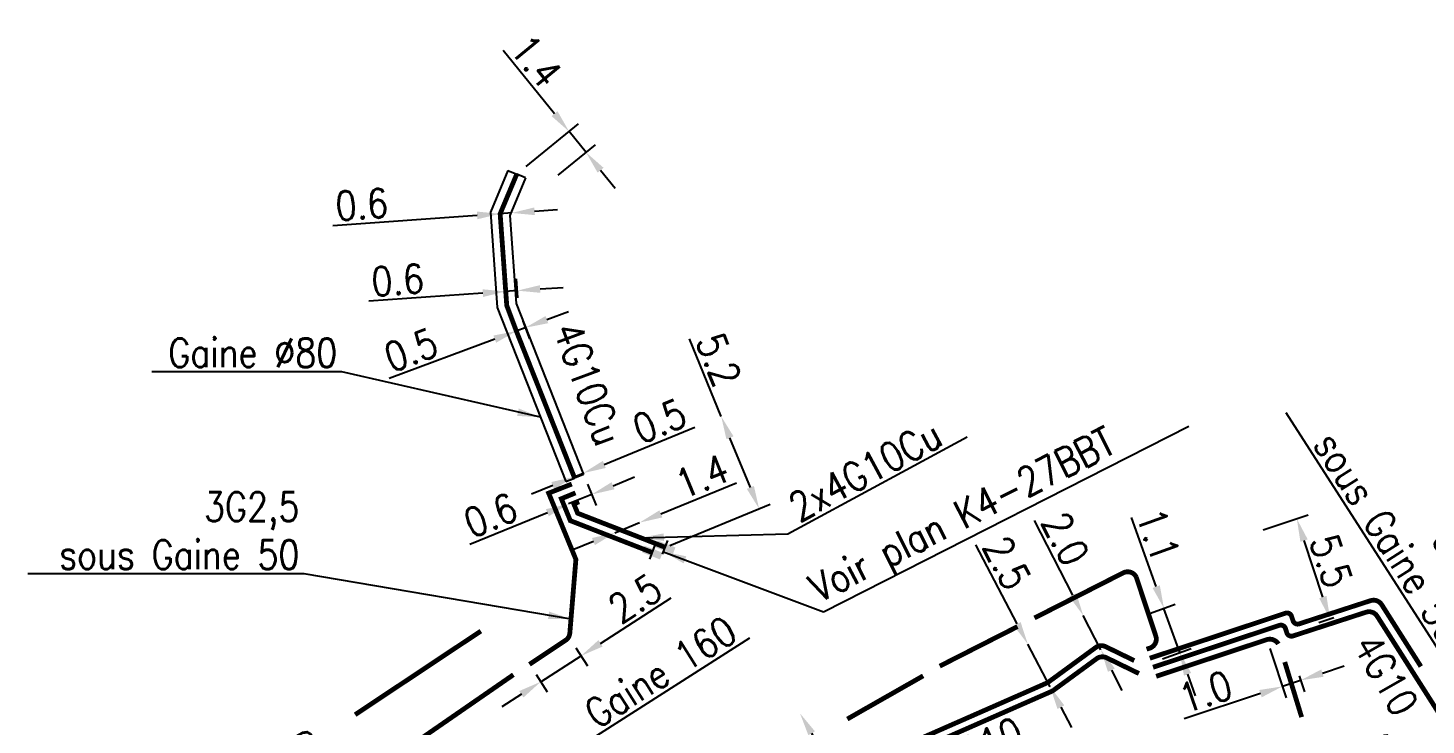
# Model space of a CAD drawing. Header units: millimetres. Extents: x 146415 to 147000, y 142979 to 144000.
# Drawn here: x 146748.5 to 146821.4, y 143067.2 to 143103.5 of the extents above; entities that cross this region are included whole.
import ezdxf
from ezdxf.enums import TextEntityAlignment as Align

# ---------------------------------------------------------------- set-up
doc = ezdxf.new("R2010")
doc.units = ezdxf.units.MM
doc.header["$PDMODE"] = 34
doc.linetypes.add('E_ST_CU', pattern=[2000, 1000, 1000])
doc.layers.get('0').update_dxf_attribs({"linetype": 'CONTINUOUS'})
doc.layers.get('Defpoints').update_dxf_attribs({"linetype": 'CONTINUOUS'})
for name, color, linetype in [('E_100', 3, 'CONTINUOUS'), ('E_300', 7, 'CONTINUOUS'), ('E_400', 7, 'CONTINUOUS')]:
    doc.layers.add(name, color=color, linetype=linetype)
doc.styles.get("Standard").update_dxf_attribs({"font": 'romans.shx', "width": 0.85})
doc.dimstyles.get("Standard").update_dxf_attribs({"dimtxt": 1.5, "dimasz": 1.2, "dimexe": 0.625, "dimexo": 0.625, "dimgap": 0.25, "dimtad": 1, "dimdec": 1, "dimzin": 0, "dimdsep": 46, "dimtxsty": 'Standard', "dimcen": -0.5, "dimadec": 0, "dimazin": 0, "dimtfac": 1, "dimtdec": 1, "dimtmove": 0, "dimatfit": 3, "dimfxl": 0, "dimtolj": 1, "dimtzin": 0, "dimarcsym": 0})

# ---------------------------------------------------------------- blocks, each defined once
blk = doc.blocks.new('*D46')
at = {"layer": 'Defpoints', "color": 0, "linetype": 'Continuous', "transparency": 16777216}
for p in [(146822.681, 143066.814), (146823.355, 143067.244), (146823.355, 143067.244)]:
    blk.add_point(p, dxfattribs=at)
at = {"layer": 'E_100', "color": 0, "linetype": 'Continuous', "lineweight": -2, "transparency": 16777216}
for p, q in [((146824.367, 143067.89), (146825.378, 143068.536)), ((146823.355, 143067.244), (146822.681, 143066.814)), ((146821.67, 143066.168), (146817.986, 143063.814))]:
    blk.add_line(p, q, dxfattribs=at)
at = {"layer": 'E_100', "color": 0, "linetype": 'Continuous', "transparency": 16777216}
for points in [[(146824.259, 143068.059), (146824.474, 143067.722), (146823.355, 143067.244)], [(146821.562, 143066.336), (146821.777, 143065.999), (146822.681, 143066.814)]]:
    blk.add_solid(points, dxfattribs=at)
at = {"layer": 'E_100', "color": 0, "linetype": 'Continuous', "transparency": 16777216, "insert": (146818.784, 143065.511), "char_height": 1.5, "attachment_point": 5, "rotation": 32.57066}
blk.add_mtext('\\A1;0.8', dxfattribs=at)
blk = doc.blocks.new('*D47')
at = {"layer": 'Defpoints', "color": 0, "linetype": 'Continuous', "transparency": 16777216}
for p in [(146814.632, 143077.962), (146812.289, 143077.184), (146817.152, 143073.004)]:
    blk.add_point(p, dxfattribs=at)
at = {"layer": 'E_100', "color": 0, "linetype": 'Continuous', "lineweight": -2, "transparency": 16777216}
for p, q in [((146812.882, 143077.381), (146815.225, 143078.159)), ((146815.987, 143073.881), (146815.01, 143076.823)), ((146816.559, 143072.807), (146815.773, 143072.546))]:
    blk.add_line(p, q, dxfattribs=at)
at = {"layer": 'E_100', "color": 0, "linetype": 'Continuous', "transparency": 16777216}
for points in [[(146815.2, 143076.886), (146814.82, 143076.76), (146814.632, 143077.962)], [(146816.177, 143073.944), (146815.798, 143073.818), (146816.366, 143072.743)]]:
    blk.add_solid(points, dxfattribs=at)
at = {"layer": 'E_100', "color": 0, "linetype": 'Continuous', "transparency": 16777216, "insert": (146816.415, 143075.767), "char_height": 1.5, "attachment_point": 5, "rotation": 288.37328}
blk.add_mtext('\\A1;5.5', dxfattribs=at)
blk = doc.blocks.new('*D48')
at = {"layer": 'Defpoints', "color": 0, "linetype": 'Continuous', "transparency": 16777216}
for p in [(146803.508, 143072.918), (146803.508, 143072.918), (146804.421, 143071.14)]:
    blk.add_point(p, dxfattribs=at)
at = {"layer": 'E_100', "color": 0, "linetype": 'Continuous', "lineweight": -2, "transparency": 16777216}
for p, q in [((146802.96, 143073.985), (146800.963, 143077.873)), ((146804.421, 143071.14), (146803.508, 143072.918)), ((146804.97, 143070.073), (146805.518, 143069.006))]:
    blk.add_line(p, q, dxfattribs=at)
at = {"layer": 'E_100', "color": 0, "linetype": 'Continuous', "transparency": 16777216}
for points in [[(146803.138, 143074.076), (146802.782, 143073.894), (146803.508, 143072.918)], [(146805.148, 143070.164), (146804.792, 143069.982), (146804.421, 143071.14)]]:
    blk.add_solid(points, dxfattribs=at)
at = {"layer": 'E_100', "color": 0, "linetype": 'Continuous', "transparency": 16777216, "insert": (146802.577, 143076.92), "char_height": 1.5, "attachment_point": 5, "rotation": 297.19018}
blk.add_mtext('\\A1;2.0', dxfattribs=at)
blk = doc.blocks.new('*D49')
at = {"layer": 'Defpoints', "color": 0, "linetype": 'Continuous', "transparency": 16777216}
for p in [(146800.62, 143071.422), (146800.62, 143071.422), (146801.781, 143069.208)]:
    blk.add_point(p, dxfattribs=at)
at = {"layer": 'E_100', "color": 0, "linetype": 'Continuous', "lineweight": -2, "transparency": 16777216}
for p, q in [((146800.063, 143072.485), (146797.905, 143076.601)), ((146801.781, 143069.208), (146800.62, 143071.422)), ((146802.338, 143068.145), (146802.896, 143067.082))]:
    blk.add_line(p, q, dxfattribs=at)
at = {"layer": 'E_100', "color": 0, "linetype": 'Continuous', "transparency": 16777216}
for points in [[(146800.24, 143072.577), (146799.886, 143072.392), (146800.62, 143071.422)], [(146802.516, 143068.238), (146802.161, 143068.052), (146801.781, 143069.208)]]:
    blk.add_solid(points, dxfattribs=at)
at = {"layer": 'E_100', "color": 0, "linetype": 'Continuous', "transparency": 16777216, "insert": (146799.527, 143075.661), "char_height": 1.5, "attachment_point": 5, "rotation": 297.66902}
blk.add_mtext('\\A1;2.5', dxfattribs=at)
blk = doc.blocks.new('*D51')
at = {"layer": 'Defpoints', "color": 0, "linetype": 'Continuous', "transparency": 16777216}
for p in [(146788.746, 143067.819), (146788.746, 143067.819), (146790.765, 143064.366)]:
    blk.add_point(p, dxfattribs=at)
at = {"layer": 'E_100', "color": 0, "linetype": 'Continuous', "lineweight": -2, "transparency": 16777216}
for p, q in [((146789.352, 143066.783), (146790.159, 143065.402)), ((146790.765, 143064.366), (146793.068, 143060.428))]:
    blk.add_line(p, q, dxfattribs=at)
at = {"layer": 'E_100', "color": 0, "linetype": 'Continuous', "transparency": 16777216}
for points in [[(146789.524, 143066.884), (146789.179, 143066.682), (146788.746, 143067.819)], [(146790.332, 143065.503), (146789.987, 143065.301), (146790.765, 143064.366)]]:
    blk.add_solid(points, dxfattribs=at)
at = {"layer": 'E_100', "color": 0, "linetype": 'Continuous', "transparency": 16777216, "insert": (146793.131, 143062.302), "char_height": 1.5, "attachment_point": 5, "rotation": 300.3205}
blk.add_mtext('\\A1;4.0', dxfattribs=at)
blk = doc.blocks.new('*D54')
at = {"layer": 'Defpoints', "color": 0, "linetype": 'Continuous', "transparency": 16777216}
for p in [(146813.027, 143071.799), (146814.553, 143070.368), (146814.828, 143069.541)]:
    blk.add_point(p, dxfattribs=at)
at = {"layer": 'E_100', "color": 0, "linetype": 'Continuous', "lineweight": -2, "transparency": 16777216}
for p, q in [((146813.224, 143071.206), (146814.078, 143068.633)), ((146814.75, 143069.775), (146815.025, 143068.948)), ((146815.967, 143069.919), (146817.105, 143070.297)), ((146814.828, 143069.541), (146813.881, 143069.227)), ((146812.742, 143068.848), (146808.767, 143067.528))]:
    blk.add_line(p, q, dxfattribs=at)
at = {"layer": 'E_100', "color": 0, "linetype": 'Continuous', "transparency": 16777216}
for points in [[(146815.904, 143070.109), (146816.03, 143069.729), (146814.828, 143069.541)], [(146812.679, 143069.038), (146812.805, 143068.658), (146813.881, 143069.227)]]:
    blk.add_solid(points, dxfattribs=at)
at = {"layer": 'E_100', "color": 0, "linetype": 'Continuous', "transparency": 16777216, "insert": (146809.87, 143068.948), "char_height": 1.5, "attachment_point": 5, "rotation": 18.37328}
blk.add_mtext('\\A1;1.0', dxfattribs=at)
blk = doc.blocks.new('*D57')
at = {"layer": 'Defpoints', "color": 0, "linetype": 'Continuous', "transparency": 16777216}
for p in [(146764.804, 143061.835), (146764.987, 143061.597), (146764.987, 143061.597)]:
    blk.add_point(p, dxfattribs=at)
at = {"layer": 'E_100', "color": 0, "linetype": 'Continuous', "lineweight": -2, "transparency": 16777216}
for p, q in [((146764.073, 143062.786), (146761.4, 143066.259)), ((146764.987, 143061.597), (146764.804, 143061.835)), ((146765.719, 143060.646), (146766.451, 143059.695))]:
    blk.add_line(p, q, dxfattribs=at)
at = {"layer": 'E_100', "color": 0, "linetype": 'Continuous', "transparency": 16777216}
for points in [[(146764.231, 143062.908), (146763.914, 143062.664), (146764.804, 143061.835)], [(146765.878, 143060.768), (146765.561, 143060.524), (146764.987, 143061.597)]]:
    blk.add_solid(points, dxfattribs=at)
at = {"layer": 'E_100', "color": 0, "linetype": 'Continuous', "transparency": 16777216, "insert": (146763.159, 143065.612), "char_height": 1.5, "attachment_point": 5, "rotation": 307.57867}
blk.add_mtext('\\A1;0.3', dxfattribs=at)
blk = doc.blocks.new('*D71')
at = {"layer": 'Defpoints', "color": 0, "linetype": 'Continuous', "transparency": 16777216}
for p in [(146807.71, 143073.294), (146806.229, 143072.764), (146807.054, 143070.457)]:
    blk.add_point(p, dxfattribs=at)
at = {"layer": 'E_100', "color": 0, "linetype": 'Continuous', "lineweight": -2, "transparency": 16777216}
for p, q in [((146807.306, 143074.424), (146806.017, 143078.025)), ((146806.817, 143072.974), (146808.298, 143073.504)), ((146808.535, 143070.987), (146807.71, 143073.294)), ((146807.642, 143070.668), (146809.124, 143071.198)), ((146808.939, 143069.857), (146809.343, 143068.728))]:
    blk.add_line(p, q, dxfattribs=at)
at = {"layer": 'E_100', "color": 0, "linetype": 'Continuous', "transparency": 16777216}
for points in [[(146807.494, 143074.491), (146807.117, 143074.356), (146807.71, 143073.294)], [(146809.128, 143069.925), (146808.751, 143069.79), (146808.535, 143070.987)]]:
    blk.add_solid(points, dxfattribs=at)
at = {"layer": 'E_100', "color": 0, "linetype": 'Continuous', "transparency": 16777216, "insert": (146807.401, 143077.126), "char_height": 1.5, "attachment_point": 5, "rotation": 289.68395}
blk.add_mtext('\\A1;1.1', dxfattribs=at)
blk = doc.blocks.new('*D73')
at = {"layer": 'Defpoints', "color": 0, "linetype": 'Continuous', "transparency": 16777216}
for p in [(146776.732, 143071.766), (146774.651, 143070.374), (146775.235, 143069.466)]:
    blk.add_point(p, dxfattribs=at)
at = {"layer": 'E_100', "color": 0, "linetype": 'Continuous', "lineweight": -2, "transparency": 16777216}
for p, q in [((146778.35, 143071.469), (146782.026, 143073.834)), ((146777.071, 143071.24), (146777.679, 143070.294)), ((146775.235, 143069.466), (146777.341, 143070.82)), ((146774.989, 143069.849), (146775.573, 143068.94)), ((146774.226, 143068.817), (146773.217, 143068.168))]:
    blk.add_line(p, q, dxfattribs=at)
at = {"layer": 'E_100', "color": 0, "linetype": 'Continuous', "transparency": 16777216}
for points in [[(146778.242, 143071.637), (146778.458, 143071.301), (146777.341, 143070.82)], [(146774.118, 143068.985), (146774.334, 143068.649), (146775.235, 143069.466)]]:
    blk.add_solid(points, dxfattribs=at)
at = {"layer": 'E_100', "color": 0, "linetype": 'Continuous', "transparency": 16777216, "insert": (146780.152, 143073.817), "char_height": 1.5, "attachment_point": 5, "rotation": 32.74971}
blk.add_mtext('\\A1;2.5', dxfattribs=at)
blk = doc.blocks.new('*D75')
at = {"layer": 'Defpoints', "color": 0, "linetype": 'Continuous', "transparency": 16777216}
for p in [(146777.597, 143097.057), (146773.988, 143095.924), (146775.658, 143095.479)]:
    blk.add_point(p, dxfattribs=at)
at = {"layer": 'E_100', "color": 0, "linetype": 'Continuous', "lineweight": -2, "transparency": 16777216}
for p, q in [((146775.955, 143099.074), (146773.272, 143102.369)), ((146774.472, 143096.319), (146777.198, 143098.538)), ((146777.597, 143097.057), (146776.713, 143098.143)), ((146776.143, 143095.874), (146778.082, 143097.452)), ((146778.355, 143096.127), (146779.112, 143095.196))]:
    blk.add_line(p, q, dxfattribs=at)
at = {"layer": 'E_100', "color": 0, "linetype": 'Continuous', "transparency": 16777216}
for points in [[(146776.11, 143099.2), (146775.8, 143098.947), (146776.713, 143098.143)], [(146778.51, 143096.253), (146778.199, 143096.001), (146777.597, 143097.057)]]:
    blk.add_solid(points, dxfattribs=at)
at = {"layer": 'E_100', "color": 0, "linetype": 'Continuous', "transparency": 16777216, "insert": (146775.01, 143101.818), "char_height": 1.5, "attachment_point": 5, "rotation": 309.15154}
blk.add_mtext('\\A1;1.4', dxfattribs=at)
blk = doc.blocks.new('*D76')
at = {"layer": 'Defpoints', "color": 0, "linetype": 'Continuous', "transparency": 16777216}
for p in [(146773.121, 143093.857), (146773.719, 143093.9), (146773.719, 143093.9)]:
    blk.add_point(p, dxfattribs=at)
at = {"layer": 'E_100', "color": 0, "linetype": 'Continuous', "lineweight": -2, "transparency": 16777216}
for p, q in [((146771.924, 143093.771), (146764.401, 143093.23)), ((146773.719, 143093.9), (146773.121, 143093.857)), ((146774.916, 143093.987), (146776.113, 143094.073))]:
    blk.add_line(p, q, dxfattribs=at)
at = {"layer": 'E_100', "color": 0, "linetype": 'Continuous', "transparency": 16777216}
for points in [[(146771.91, 143093.971), (146771.938, 143093.572), (146773.121, 143093.857)], [(146774.902, 143094.186), (146774.931, 143093.787), (146773.719, 143093.9)]]:
    blk.add_solid(points, dxfattribs=at)
at = {"layer": 'E_100', "color": 0, "linetype": 'Continuous', "transparency": 16777216, "insert": (146765.911, 143094.342), "char_height": 1.5, "attachment_point": 5, "rotation": 4.11255}
blk.add_mtext('\\A1;0.6', dxfattribs=at)
blk = doc.blocks.new('*D77')
at = {"layer": 'Defpoints', "color": 0, "linetype": 'Continuous', "transparency": 16777216}
for p in [(146774.011, 143089.851), (146773.465, 143089.077), (146774.082, 143088.853)]:
    blk.add_point(p, dxfattribs=at)
at = {"layer": 'E_100', "color": 0, "linetype": 'Continuous', "lineweight": -2, "transparency": 16777216}
for p, q in [((146773.42, 143089.7), (146773.367, 143090.431)), ((146774.038, 143089.477), (146773.966, 143090.474)), ((146772.215, 143089.722), (146766.272, 143089.294)), ((146774.011, 143089.851), (146773.412, 143089.808)), ((146775.208, 143089.937), (146776.404, 143090.023))]:
    blk.add_line(p, q, dxfattribs=at)
at = {"layer": 'E_100', "color": 0, "linetype": 'Continuous', "transparency": 16777216}
for points in [[(146775.193, 143090.136), (146775.222, 143089.737), (146774.011, 143089.851)], [(146772.201, 143089.921), (146772.23, 143089.522), (146773.412, 143089.808)]]:
    blk.add_solid(points, dxfattribs=at)
at = {"layer": 'E_100', "color": 0, "linetype": 'Continuous', "transparency": 16777216, "insert": (146767.782, 143090.406), "char_height": 1.5, "attachment_point": 5, "rotation": 4.11255}
blk.add_mtext('\\A1;0.6', dxfattribs=at)
blk = doc.blocks.new('*D78')
at = {"layer": 'Defpoints', "color": 0, "linetype": 'Continuous', "transparency": 16777216}
for p in [(146773.465, 143089.077), (146774.082, 143088.853), (146774.432, 143087.919)]:
    blk.add_point(p, dxfattribs=at)
at = {"layer": 'E_100', "color": 0, "linetype": 'Continuous', "lineweight": -2, "transparency": 16777216}
for p, q in [((146775.556, 143088.34), (146776.68, 143088.761)), ((146773.684, 143088.492), (146774.183, 143087.159)), ((146774.432, 143087.919), (146773.964, 143087.744)), ((146774.302, 143088.268), (146774.651, 143087.334)), ((146772.84, 143087.323), (146767.344, 143085.265))]:
    blk.add_line(p, q, dxfattribs=at)
at = {"layer": 'E_100', "color": 0, "linetype": 'Continuous', "transparency": 16777216}
for points in [[(146775.486, 143088.527), (146775.626, 143088.153), (146774.432, 143087.919)], [(146772.77, 143087.511), (146772.91, 143087.136), (146773.964, 143087.744)]]:
    blk.add_solid(points, dxfattribs=at)
at = {"layer": 'E_100', "color": 0, "linetype": 'Continuous', "transparency": 16777216, "insert": (146768.478, 143086.758), "char_height": 1.5, "attachment_point": 5, "rotation": 20.52688}
blk.add_mtext('\\A1;0.5', dxfattribs=at)
blk = doc.blocks.new('*D79')
at = {"layer": 'Defpoints', "color": 0, "linetype": 'Continuous', "transparency": 16777216}
for p in [(146776.975, 143080.148), (146777.438, 143080.338), (146777.438, 143080.338)]:
    blk.add_point(p, dxfattribs=at)
at = {"layer": 'E_100', "color": 0, "linetype": 'Continuous', "lineweight": -2, "transparency": 16777216}
for p, q in [((146778.548, 143080.794), (146783.271, 143082.733)), ((146776.975, 143080.148), (146777.438, 143080.338)), ((146775.865, 143079.692), (146774.755, 143079.237))]:
    blk.add_line(p, q, dxfattribs=at)
at = {"layer": 'E_100', "color": 0, "linetype": 'Continuous', "transparency": 16777216}
for points in [[(146778.472, 143080.979), (146778.624, 143080.609), (146777.438, 143080.338)], [(146775.789, 143079.877), (146775.941, 143079.507), (146776.975, 143080.148)]]:
    blk.add_solid(points, dxfattribs=at)
at = {"layer": 'E_100', "color": 0, "linetype": 'Continuous', "transparency": 16777216, "insert": (146781.424, 143083.055), "char_height": 1.5, "attachment_point": 5, "rotation": 22.31843}
blk.add_mtext('\\A1;0.5', dxfattribs=at)
blk = doc.blocks.new('*D80')
at = {"layer": 'Defpoints', "color": 0, "linetype": 'Continuous', "transparency": 16777216}
for p in [(146780.387, 143077.762), (146780.387, 143077.762), (146779.092, 143077.231)]:
    blk.add_point(p, dxfattribs=at)
at = {"layer": 'E_100', "color": 0, "linetype": 'Continuous', "lineweight": -2, "transparency": 16777216}
for p, q in [((146781.498, 143078.217), (146785.43, 143079.83)), ((146779.092, 143077.231), (146780.387, 143077.762)), ((146777.982, 143076.775), (146776.872, 143076.32))]:
    blk.add_line(p, q, dxfattribs=at)
at = {"layer": 'E_100', "color": 0, "linetype": 'Continuous', "transparency": 16777216}
for points in [[(146781.422, 143078.402), (146781.573, 143078.032), (146780.387, 143077.762)], [(146777.906, 143076.96), (146778.058, 143076.59), (146779.092, 143077.231)]]:
    blk.add_solid(points, dxfattribs=at)
at = {"layer": 'E_100', "color": 0, "linetype": 'Continuous', "transparency": 16777216, "insert": (146783.639, 143080.177), "char_height": 1.5, "attachment_point": 5, "rotation": 22.30035}
blk.add_mtext('\\A1;1.4', dxfattribs=at)
blk = doc.blocks.new('*D81')
at = {"layer": 'Defpoints', "color": 0, "linetype": 'Continuous', "transparency": 16777216}
for p in [(146784.64, 143083.295), (146784.64, 143083.295), (146781.386, 143076.338)]:
    blk.add_point(p, dxfattribs=at)
at = {"layer": 'E_300', "color": 0, "linetype": 'Continuous', "lineweight": -2, "transparency": 16777216}
for p, q in [((146784.64, 143083.295), (146782.98, 143087.339)), ((146786.159, 143079.594), (146785.096, 143082.185)), ((146781.964, 143076.575), (146787.193, 143078.722))]:
    blk.add_line(p, q, dxfattribs=at)
at = {"layer": 'E_300', "color": 0, "linetype": 'Continuous', "transparency": 16777216}
for points in [[(146785.281, 143082.26), (146784.911, 143082.109), (146784.64, 143083.295)], [(146786.344, 143079.67), (146785.974, 143079.518), (146786.615, 143078.484)]]:
    blk.add_solid(points, dxfattribs=at)
at = {"layer": 'E_300', "color": 0, "linetype": 'Continuous', "transparency": 16777216, "insert": (146784.507, 143086.251), "char_height": 1.5, "attachment_point": 5, "rotation": 292.31843}
blk.add_mtext('\\A1;5.2', dxfattribs=at)
blk = doc.blocks.new('*D82')
at = {"layer": 'Defpoints', "color": 0, "linetype": 'Continuous', "transparency": 16777216}
for p in [(146777.438, 143080.338), (146777.893, 143079.228), (146776.691, 143078.734)]:
    blk.add_point(p, dxfattribs=at)
at = {"layer": 'E_100', "color": 0, "linetype": 'Continuous', "lineweight": -2, "transparency": 16777216}
for p, q in [((146779.003, 143079.684), (146780.114, 143080.139)), ((146777.893, 143079.228), (146776.691, 143078.734)), ((146777.675, 143079.76), (146778.131, 143078.65)), ((146775.581, 143078.279), (146771.537, 143076.619))]:
    blk.add_line(p, q, dxfattribs=at)
at = {"layer": 'E_100', "color": 0, "linetype": 'Continuous', "transparency": 16777216}
for points in [[(146778.927, 143079.869), (146779.079, 143079.499), (146777.893, 143079.228)], [(146775.505, 143078.464), (146775.657, 143078.094), (146776.691, 143078.734)]]:
    blk.add_solid(points, dxfattribs=at)
at = {"layer": 'E_100', "color": 0, "linetype": 'Continuous', "transparency": 16777216, "insert": (146772.624, 143078.146), "char_height": 1.5, "attachment_point": 5, "rotation": 22.31843}
blk.add_mtext('\\A1;0.6', dxfattribs=at)
blk = doc.blocks.new('E_300_03')
at = {"color": 0, "linetype": 'Continuous'}
blk.add_line((0, 0.75), (0, -0.75), dxfattribs=at)
blk.add_solid([(-1, 0.375), (-1, -0.375), (1, 0.375), (1, -0.375)], dxfattribs=at)
at = {"color": 0, "linetype": 'Continuous', "width": 0.75, "flags": 3}
for tag, p in [('DEF_LEG', (0, -4.625)), ('DEF_COUP', (0, -7.125)), ('DEF_TYPE', (0, -9.625))]:
    blk.add_attdef(tag, text='', height=1.2, dxfattribs=at).set_placement(p, align=Align.MIDDLE)

msp = doc.modelspace()

# ---------------------------------------------------------------- linework, layer by layer
at = {"layer": 'E_100', "linetype": 'E_ST_CU', "const_width": 0.25, "flags": 128}
for points in [[(146777.01, 143080.064), (146776.975, 143080.148), (146773.964, 143087.744), (146773.465, 143089.077), (146773.412, 143089.808), (146773.121, 143093.857), (146773.988, 143095.924)], [(146777.046, 143079.31), (146776.309, 143079.007), (146776.778, 143077.863), (146779.001, 143076.998), (146781.051, 143076.2)], [(146777.236, 143078.847), (146776.961, 143078.735), (146777.159, 143078.251), (146779.183, 143077.464), (146781.721, 143076.475)], [(146765.564, 143067.753), (146772.114, 143072.108)], [(146796.025, 143070.282), (146800.074, 143072.34)], [(146814.004, 143070.496), (146814.883, 143067.626)], [(146767.301, 143065.334), (146773.81, 143069.833)], [(146791.21, 143067.525), (146795.163, 143069.775)]]:
    msp.add_lwpolyline(points, dxfattribs=at)
for points in [[(146776.856, 143079.773), (146775.649, 143079.298), (146777.068, 143075.842), (146776.752, 143072.006, -0.228727), (146776.532, 143071.631), (146774.651, 143070.374)], [(146800.966, 143072.794), (146805.592, 143075.146, -0.414214), (146806.264, 143074.927), (146807.285, 143071.851, -0.414214), (146806.968, 143071.219), (146806.801, 143071.164)], [(146821.098, 143070.264), (146819.053, 143073.488, 0.342345), (146818.476, 143073.695), (146814.991, 143072.563), (146814.751, 143072.484, -0.415484), (146814.435, 143072.644), (146814.358, 143072.881, 0.416254), (146814.041, 143073.041), (146806.97, 143070.693)], [(146852.407, 143073.483), (146852.686, 143073.043, -0.412752), (146852.532, 143072.354), (146852.109, 143072.083), (146847.359, 143069.038), (146836.55, 143062.134), (146829.355, 143057.242, -0.42377), (146828.651, 143057.388), (146822.681, 143066.814), (146818.818, 143072.886, 0.342059), (146818.242, 143073.094), (146814.943, 143072.022), (146814.429, 143071.854, -0.41499), (146814.114, 143072.014), (146814.038, 143072.248, 0.416254), (146813.721, 143072.408), (146807.138, 143070.222)], [(146813.669, 143071.438), (146813.669, 143071.438, 0.34411), (146813.068, 143071.664), (146807.306, 143069.751)], [(146784.31, 143028.8), (146770.377, 143052.041, -0.372684), (146770.49, 143052.686), (146776.897, 143058.03, -0.05052), (146776.981, 143058.086), (146786.293, 143063.092, -0.039309), (146786.365, 143063.124), (146790.662, 143064.595, 0.021062), (146790.702, 143064.61), (146801.602, 143069.402, 0.059504), (146801.704, 143069.462), (146804.152, 143071.253, -0.277903), (146804.666, 143071.299), (146806.163, 143070.571)], [(146784.808, 143028.941), (146771.028, 143051.927, -0.372684), (146771.141, 143052.572), (146777.179, 143057.613, -0.050668), (146777.263, 143057.67), (146786.565, 143062.67, -0.039748), (146786.638, 143062.702), (146790.827, 143064.123, 0.021775), (146790.868, 143064.139), (146801.853, 143068.966, 0.057689), (146801.953, 143069.024), (146804.204, 143070.672, -0.277929), (146804.718, 143070.718), (146806.404, 143069.898)]]:
    msp.add_lwpolyline(points, format="xyb", dxfattribs=at)
at = {"layer": 'E_400', "color": 7, "linetype": 'CONTINUOUS'}
for p, q in [((146773.526, 143096.117), (146772.614, 143093.941)), ((146773.526, 143096.117), (146773.988, 143095.924)), ((146774.449, 143095.731), (146773.988, 143095.924)), ((146774.449, 143095.731), (146773.628, 143093.774)), ((146772.614, 143093.941), (146772.972, 143088.965)), ((146773.628, 143093.774), (146773.958, 143089.189)), ((146772.972, 143088.965), (146776.537, 143079.9)), ((146773.958, 143089.189), (146777.467, 143080.266)), ((146776.537, 143079.9), (146777.002, 143080.083)), ((146777.467, 143080.266), (146777.002, 143080.083))]:
    msp.add_line(p, q, dxfattribs=at)

# ---------------------------------------------------------------- block references
at = {"layer": 'E_300', "xscale": 0.5, "yscale": 0.5, "zscale": 0.5}
for p, rotation in [((146781.721, 143076.475), 158.7307280660209), ((146781.051, 143076.2), 158.7307280667361)]:
    msp.add_blockref('E_300_03', p, dxfattribs=dict(at, rotation=rotation))

# ---------------------------------------------------------------- texts
at = {"layer": 'E_100', "linetype": 'Continuous', "width": 0.85}
for s, rotation, p in [('4G10Cu', 290.22528, (146777.714, 143084.992)), ('4G10', 299.7551, (146819.273, 143069.824)), ('2x4G10', 23.72232, (146797.266, 143065.698))]:
    msp.add_text(s, height=1.5, rotation=rotation, dxfattribs=at).set_placement(p, align=Align.MIDDLE)
at = {"layer": 'E_100', "linetype": 'Continuous', "char_height": 1.5}
for s, insert, attachment_point, rotation in [('\\A1;2x4G10Cu', (146788.705, 143077.758), 7, 28.37562), ('3G2,5\\Psous Gaine 50', (146822.199, 143071.306), 9, 302.68706)]:
    msp.add_mtext(s, dxfattribs=dict(at, insert=insert, attachment_point=attachment_point, rotation=rotation))
at = {"layer": 'E_100', "linetype": 'Continuous', "insert": (146762.664, 143075.342), "char_height": 1.5, "attachment_point": 9}
msp.add_mtext('3G2,5\\Psous Gaine 50', dxfattribs=at)
at = {"layer": 'E_300', "linetype": 'Continuous', "insert": (146789.962, 143073.113), "char_height": 1.5, "attachment_point": 7, "rotation": 26.92342}
msp.add_mtext('\\A1;Voir plan K4-27BBT', dxfattribs=at)
at = {"layer": 'E_400', "linetype": 'Continuous', "insert": (146764.629, 143085.865), "char_height": 1.5, "attachment_point": 9}
msp.add_mtext('Gaine %%C80', dxfattribs=at)
at = {"layer": 'E_400', "linetype": 'Continuous', "insert": (146778.174, 143066.978), "char_height": 1.5, "attachment_point": 7, "rotation": 32.50808}
msp.add_mtext('Gaine 160', dxfattribs=at)

# ---------------------------------------------------------------- dimensions: what is measured, and where the dimension line sits
at = {"layer": 'E_100', "linetype": 'Continuous'}
for base, p1, p2, angle, picture, middle in [((146777.597, 143097.057), (146773.988, 143095.924), (146775.658, 143095.479), 129.15154, '*D75', (146774.235, 143101.187)), ((146773.719, 143093.9), (146773.121, 143093.857), (146773.719, 143093.9), 184.11255, '*D76', (146765.982, 143093.344)), ((146774.011, 143089.851), (146773.465, 143089.077), (146774.082, 143088.853), 184.11255, '*D77', (146767.854, 143089.408)), ((146774.432, 143087.919), (146773.465, 143089.077), (146774.082, 143088.853), 200.52688, '*D78', (146768.829, 143085.821)), ((146777.438, 143080.338), (146776.975, 143080.148), (146777.438, 143080.338), 202.31843, '*D79', (146781.804, 143082.13)), ((146780.387, 143077.762), (146779.092, 143077.231), (146780.387, 143077.762), 202.30035, '*D80', (146784.019, 143079.251)), ((146803.508, 143072.918), (146804.421, 143071.14), (146803.508, 143072.918), 297.19018, '*D48', (146801.687, 143076.463)), ((146814.632, 143077.962), (146817.152, 143073.004), (146812.289, 143077.184), 288.37328, '*D47', (146815.466, 143075.451)), ((146800.62, 143071.422), (146801.781, 143069.208), (146800.62, 143071.422), 297.66902, '*D49', (146798.641, 143075.197)), ((146775.235, 143069.466), (146776.732, 143071.766), (146774.651, 143070.374), 32.74971, '*D73', (146780.693, 143072.976)), ((146814.828, 143069.541), (146813.027, 143071.799), (146814.553, 143070.368), 198.37328, '*D54', (146810.185, 143067.999)), ((146823.355, 143067.244), (146822.681, 143066.814), (146823.355, 143067.244), 212.57066, '*D46', (146819.322, 143064.668)), ((146788.746, 143067.819), (146790.765, 143064.366), (146788.746, 143067.819), 300.3205, '*D51', (146792.267, 143061.797)), ((146764.987, 143061.597), (146764.804, 143061.835), (146764.987, 143061.597), 127.57867, '*D57', (146762.367, 143065.002))]:
    dim = msp.add_linear_dim(base=base, p1=p1, p2=p2, angle=angle, dimstyle='Standard', dxfattribs=at)
    dim.commit()
    dim.dimension.update_dxf_attribs({"geometry": picture, "text_midpoint": middle, "dimtype": 160})
for base, p1, p2, angle, text, picture, middle in [((146777.893, 143079.228), (146776.691, 143078.734), (146777.438, 143080.338), 202.31843, '0.6', '*D82', (146773.004, 143077.221)), ((146807.71, 143073.294), (146807.054, 143070.457), (146806.229, 143072.764), 289.68395, '1.1', '*D71', (146806.459, 143076.789))]:
    dim = msp.add_linear_dim(base=base, p1=p1, p2=p2, angle=angle, text=text, dimstyle='Standard', dxfattribs=at)
    dim.commit()
    dim.dimension.update_dxf_attribs({"geometry": picture, "text_midpoint": middle, "dimtype": 160})
at = {"layer": 'E_300', "linetype": 'Continuous'}
dim = msp.add_linear_dim(base=(146784.64, 143083.295), p1=(146781.386, 143076.338), p2=(146784.64, 143083.295), angle=292.31843, dimstyle='Standard', dxfattribs=at)
dim.commit()
dim.dimension.update_dxf_attribs({"geometry": '*D81', "text_midpoint": (146783.582, 143085.872), "dimtype": 160})

# ---------------------------------------------------------------- leaders
at = {"layer": 'E_100', "linetype": 'Continuous', "annotation_type": 0, "has_hookline": 1, "hookline_direction": 1, "text_width": 14.146, "horizontal_direction": (0.54005, -0.841633, 0)}
msp.add_leader([(146831.009, 143075.087), (146822.506, 143070.363), (146821.858, 143071.373)], dimstyle='Standard', dxfattribs=at)
at = {"layer": 'E_100', "linetype": 'Continuous', "annotation_type": 0, "has_hookline": 1, "hookline_direction": 0, "text_width": 9.168, "horizontal_direction": (0.879851, 0.47525, 0)}
msp.add_leader([(146780.452, 143076.97), (146788.107, 143077.182), (146789.163, 143077.752)], dimstyle='Standard', override={"dimgap": 0.25, "dimtad": 1}, dxfattribs=at)
at = {"layer": 'E_100', "linetype": 'Continuous', "annotation_type": 0, "has_hookline": 1, "hookline_direction": 1, "text_width": 14.146}
msp.add_leader([(146776.826, 143072.729), (146762.914, 143075.092)], dimstyle='Standard', dxfattribs=at)
at = {"layer": 'E_300', "linetype": 'Continuous', "annotation_type": 0, "has_hookline": 1, "hookline_direction": 0, "text_width": 19.914, "horizontal_direction": (0.891613, 0.452799, 0)}
msp.add_leader([(146781.631, 143076.243), (146789.962, 143073.113), (146791.032, 143073.656)], dimstyle='Standard', override={"dimgap": 0.25, "dimtad": 1}, dxfattribs=at)
at = {"layer": 'E_400', "linetype": 'Continuous', "annotation_type": 0, "has_hookline": 1, "hookline_direction": 1, "text_width": 9.654}
msp.add_leader([(146775.219, 143083.25), (146764.879, 143085.615)], dimstyle='Standard', override={"dimgap": 0.25, "dimtad": 1}, dxfattribs=at)
at = {"layer": 'E_400', "linetype": 'Continuous', "annotation_type": 0, "has_hookline": 1, "hookline_direction": 0, "text_width": 9.714, "horizontal_direction": (0.843316, 0.537419, 0)}
msp.add_leader([(146777.363, 143058.857), (146776.711, 143065.75), (146777.723, 143066.394)], dimstyle='Standard', dxfattribs=at)

doc.saveas('drawing.dxf')
